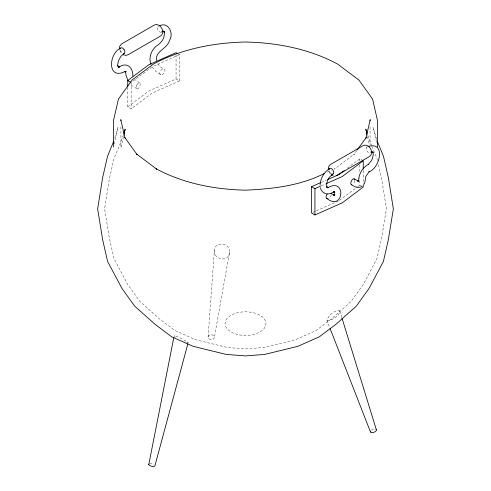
<?xml version="1.0" encoding="UTF-8"?>
<svg xmlns="http://www.w3.org/2000/svg" width="491" height="491" viewBox="0 0 491 491"><rect width="100%" height="100%" fill="white"/><g stroke="black" fill="none" stroke-linecap="round" stroke-linejoin="round"><path stroke-width="0.37" stroke-dasharray="2.46 1.84" d="M208.092 337.01L214.389 250.496C214.647 240.633 230.752 242.842 229.543 252.251L214.364 337.366M229.543 252.251C229.229 262.74 213.511 260.052 214.389 250.496M114.139 144.035L117.969 127.23L114.268 139.554M123.474 136.633L120.927 147.803L120.927 126.703M123.413 134.767L119.196 146.41L114.022 158.446L109.383 178.785L104.583 208.565L109.383 238.344L114.022 258.683L127.623 284.326L139.812 301.321L159.207 318.684L175.041 330.603L195.676 339.741L227.265 347.499L245.5 348.886L263.735 347.499L295.324 339.741L315.958 330.603L331.793 318.684L351.188 301.321L363.377 284.326L376.978 258.683L381.617 238.344L386.417 208.565L381.617 178.785L378.138 163.528M356.939 150.399L353.815 154.757L354.33 154.088L334.359 169.113L334.905 168.787M179.485 80.947L152.142 93.063L131.158 108.849L127.74 106.872L148.718 91.087L176.06 78.971L179.485 80.947L179.485 54.661L178.343 53.998M347.247 168.26L359.842 158.783L362.689 160.434M339.459 200.408L357.442 186.875M358.043 186.427L359.842 185.07L359.842 178.313M158.237 26.354L157.979 26.496A3.247 1.872 60 0 1 158.458 26.361M161.183 32.075L161.226 32.05A3.247 1.872 60 0 1 157.936 30.147A3.247 1.872 60 0 1 157.985 26.428M367.059 146.95L366.808 147.097A3.185 1.835 60 0 0 366.832 150.805A3.247 1.872 60 0 0 370.656 151.78M179.485 54.661L152.142 66.77L131.158 82.562L131.158 108.849M327.325 172.145L331.456 170.316M321.329 182.339L326.239 180.16M321.249 185.868L325.453 184.002M312.914 212.351L315.719 211.112M316.419 210.799L338.158 201.169M186.69 342.227L188.237 342.448L178.871 337.188L174.237 335.746L175.287 337.348M326.994 320.611L327.522 320.899C332.37 319.88 339.422 316.388 339.797 311.012L339.158 310.508C333.751 310.539 328.958 315.24 326.908 320.015L329.78 327.749M152.308 67.04L156.009 71.6L160.582 74.546A3.228 2.093 -53 0 0 163.951 73.282A3.228 2.093 -53 0 0 164.608 69.587L160.048 66.61L157.85 63.836M359.842 185.07L360.983 185.733M139.616 82.924L134.816 79.432M136.842 88.742L131.846 85.551L129.863 83.464M160.582 74.546L160.176 74.184A3.228 2.093 -53 0 1 160.833 70.483A3.228 2.093 -53 0 1 164.203 69.219M330.05 173.483L328.804 171.359M121.148 52.844L119.921 50.702M371.804 146.41L376.978 158.446L377.475 160.625M371.564 145.802L367.587 134.767M376.732 139.554L373.031 127.23L376.861 144.035M339.797 311.012L341.828 317.603M367.526 136.633L369.392 144.82M370.073 126.703L370.073 144.79M363.26 170.524L363.26 184.045M359.842 158.783L359.842 161.036M359.842 164.792L359.842 171.555M176.06 54.937L176.06 78.971M127.74 87.343L127.74 106.872M331.167 194.614A3.228 2.093 -53 0 1 330.824 196.087L330.418 196.811A3.228 2.093 -53 0 1 328.608 198.382M354.735 180.32A3.228 1.602 -66.1 0 1 353.281 183.959M331.437 173.857A3.247 1.872 60 0 1 329.209 170.635M366.808 147.024A3.247 1.872 60 0 1 367.827 146.926M161.791 31.307A3.247 1.872 60 0 1 161.177 32.142M120.356 50.033A3.185 1.835 60 0 0 120.939 51.549A3.247 1.872 60 0 0 122.547 53.255M149.645 463.805A3.149 1.197 13.1 0 1 153.99 464.627M371.3 430.214A3.149 1.534 -19.2 0 1 374.94 429.042M136.842 85.017L136.529 85.796A3.228 1.602 -66.1 0 0 137.032 88.822A3.228 1.602 -66.1 0 0 139.616 86.649L139.929 85.87A3.228 1.602 -66.1 0 0 139.426 82.844A3.228 1.602 -66.1 0 0 136.842 85.017M235.281 333.843A20.438 11.802 0 0 0 265.938 323.624A20.438 11.802 0 0 0 235.281 313.405A20.438 11.802 0 0 0 235.281 333.843M208.982 338.815A3.149 2.473 7.1 0 0 214.248 337.998A3.149 2.473 7.1 0 0 210.449 334.745A3.149 2.473 7.1 0 0 208.982 338.815"/><path stroke-width="0.74" d="M320.089 185.082C320.377 178.515 324.005 172.169 329.541 168.609M370.073 120.669L370.202 119.626L365.948 138.259M148.791 464.504L173.814 337.544M123.984 134.399L125.174 129.188L124.014 132.908M187.838 343.927L154.947 465.671A3.149 1.197 13.1 0 1 151.535 466.241A3.149 1.197 13.1 0 1 148.877 464.21M113.415 141.985L107.498 156.359L102.631 177.705L97.648 208.914L102.729 240.117L107.597 261.451L121.885 288.303L134.669 306.12L155.027 324.281L171.629 336.777L193.264 346.358L226.382 354.441L245.5 355.895L264.618 354.441L297.736 346.358L319.371 336.777L335.973 324.281L356.331 306.12L369.115 288.303L383.403 261.451L388.271 240.117L393.352 208.914L388.369 177.705L383.502 156.359L377.585 141.985M363.984 184.321L364.844 182.431L365.856 176.459L369.146 171.647L368.901 171.887C380.126 168.253 385.957 141.162 368.244 146.447M357.387 149.78L366.311 137.339M358.455 180.976L357.927 181.412L358.725 180.32L358.614 180.903C358.663 174.01 362.591 167.505 368.618 164.154L368.373 164.399L371.423 160.606L372.503 158.354L373.313 154.389L372.626 151.885L372.988 152.443M362.241 186.181C358.786 188.832 354.06 186.752 351.071 184.395A3.228 1.602 -66.1 0 1 351.574 180.608A3.228 1.602 -66.1 0 1 354.158 178.89L358.313 181.075M127.74 86.594L127.74 80.585L148.718 64.8L176.06 52.684L177.773 53.672M344.252 170.512L338.858 174.575L327.638 179.54M120.712 48.014C108.45 53.451 107.056 80.898 125.334 71.355L124.769 71.545L125.88 71.434M124.192 49.763A3.185 1.835 60 0 1 124.168 53.445L120.982 56.226L118.497 60.534L117.687 64.505L117.908 66.273L117.772 65.69L118.926 67.298L118.386 66.862M333.002 174.035C328.731 176.963 326.049 181.474 326.76 186.893L326.644 186.304L327.81 187.912L326.638 187.218L328.602 187.409L328.031 187.587C346.511 177.036 343.909 212.057 326.797 198.413M336.789 175.422L369.428 156.574C374.891 152.885 368.956 142.746 363.064 145.68L330.425 164.528L328.473 167.063L328.369 169.917M324.569 173.366C300.197 185.819 272.48 188.961 245.5 190.17C214.542 189.477 183.573 183.517 156.095 168.787L156.641 169.113L136.67 154.088L137.185 154.757L124.689 137.339M363.26 184.794L363.26 187.046L342.282 202.838L314.94 214.948L311.515 212.971L311.515 186.684L320.629 182.646M311.515 186.684L314.94 188.661L320.543 186.175M326.153 183.689L342.282 176.545L363.26 160.76L363.26 169.021M159.422 25.845C167.996 21.291 174.115 33.204 169.628 40.066C167.456 49.069 154.861 50.929 156.549 60.553M334.936 194.688L333.763 195.363L334.567 194.27L334.451 194.853L334.617 193.472L334.451 192.085L334.567 192.668L333.757 191.576L334.93 192.269L333.585 192.128L334.15 191.95L329.823 193.73L327.423 193.97M371.853 151.866L371.288 152.057L373.264 152.265L372.614 152.026M162.969 31.307L162.398 31.485L164.362 31.676L163.19 30.982L164.356 32.584L164.258 32.081M358.197 181.013L358.853 180.995L357.749 180.884M334.033 194.964L334.69 194.945L333.585 194.835L334.15 195.025L331.008 193.423M118.932 66.991L118.263 66.979L119.712 66.831L119.147 67.028C127.255 61.504 133.049 67.911 132.883 76.166M125.217 71.416L126.119 71.698L125.475 71.459M326.76 193.939C323.563 193.515 321.004 190.876 320.414 187.752M333.082 175.692L331.106 174.575M123.173 54.667L125.708 55.391L127.881 54.869L160.52 36.027C166.05 32.406 160.183 22.224 154.266 25.072L121.627 43.914L119.632 46.412L119.497 49.253M127.74 80.585L130.588 82.23M354.158 178.89L354.471 179.203A3.228 1.602 -66.1 0 1 354.668 179.688M128.145 80.99L126.046 75.504L125.598 71.545L125.727 72.128M330.062 328.461L370.484 431.97M366.986 132.908L365.826 129.188L367.016 134.399M342.049 318.334L376.327 429.668M151.025 64.315C148.362 58.018 151.13 50.72 155.985 46.326C161.263 43.14 165.086 38.353 164.24 32.001M125.052 138.259L120.798 119.626L120.927 120.669M377.53 146.962L377.53 120.669L372.546 98.998L358.896 80.015L337.538 64.033C309.25 48.867 277.366 42.729 245.5 42.023C213.634 42.729 181.75 48.867 153.462 64.033L132.104 80.015L118.454 98.998L113.47 120.669L113.47 146.962M314.94 188.661L314.94 214.948M327.331 198.597A3.228 2.093 -53 0 1 326.392 195.412L326.797 194.688A3.228 2.093 -53 0 1 327.331 194.037M351.789 184.819A3.228 1.602 -66.1 0 1 351.384 184.708M329.123 169.898A3.247 1.872 60 0 1 331.198 168.438A3.247 1.872 60 0 1 333.677 172.022A3.247 1.872 60 0 1 332.026 174.102M120.369 48.689A3.185 1.835 60 0 1 124.131 49.726M124.162 53.439A3.247 1.872 60 0 1 123.689 53.574M376.032 429.355A3.149 1.534 -19.2 0 1 373.761 432.319A3.149 1.534 -19.2 0 1 370.502 431.135"/></g></svg>
